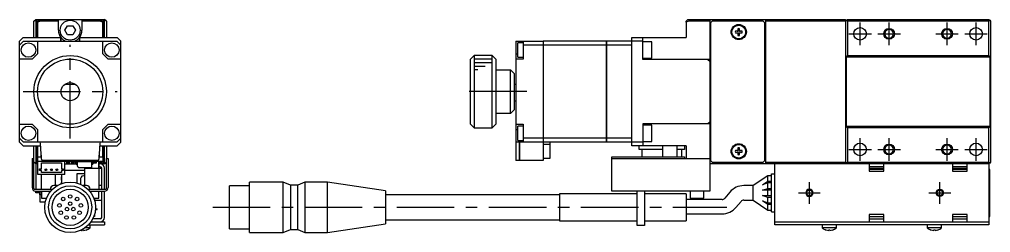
# Model space of a CAD drawing. Extents: x -1 to 566, y -8 to 193.
# Drawn here: x 298 to 566, y 70.8 to 129.8 of the extents above; entities that cross this region are included whole.
import ezdxf

# ---------------------------------------------------------------- set-up
doc = ezdxf.new("R2010")
doc.units = 0
doc.header["$LTSCALE"] = 0.5
doc.linetypes.add('CENTER', pattern=[50.8, 31.75, -6.35, 6.35, -6.35])
for name, color, linetype in [('MSM_CENTER', 1, 'CENTER'), ('MSM_CONTINUOUS', 7, 'CONTINUOUS'), ('MSM_NARROW', 5, 'CONTINUOUS')]:
    doc.layers.add(name, color=color, linetype=linetype)

msp = doc.modelspace()

# ---------------------------------------------------------------- linework, layer by layer
at = {"layer": 'MSM_CENTER'}
for p, q in [((530.000001, 122.7), (530.000001, 128.9)), ((538.000001, 122.7), (538.000001, 128.9)), ((554.000001, 122.7), (554.000001, 128.9)), ((562.000001, 122.7), (562.000001, 128.9)), ((526.900001, 125.8), (533.100001, 125.8)), ((534.900001, 125.8), (541.100001, 125.8)), ((550.900001, 125.8), (557.100001, 125.8)), ((558.900001, 125.8), (565.100001, 125.8)), ((312.000001, 96.8), (312.000001, 122.8)), ((299.000001, 109.8), (325.000001, 109.8)), ((438.000001, 109.8), (420.000001, 109.8)), ((530.000001, 90.7), (530.000001, 96.9)), ((538.000001, 90.7), (538.000001, 96.9)), ((554.000001, 90.7), (554.000001, 96.9)), ((562.000001, 90.7), (562.000001, 96.9)), ((526.900001, 93.8), (533.100001, 93.8)), ((534.900001, 93.8), (541.100001, 93.8)), ((550.900001, 93.8), (557.100001, 93.8)), ((558.900001, 93.8), (565.100001, 93.8)), ((516.000001, 78.8), (516.000001, 84.8)), ((552.000001, 78.8), (552.000001, 84.8)), ((513.000001, 81.8), (519.000001, 81.8)), ((549.000001, 81.8), (555.000001, 81.8)), ((351.336112, 77.8), (493.251239, 77.8))]:
    msp.add_line(p, q, dxfattribs=at)
at = {"layer": 'MSM_CONTINUOUS'}
for p, q in [((302, 129.3), (302.5, 129.8)), ((302, 124.8), (302, 129.3)), ((302.25, 129.55), (302.5, 129.3)), ((303, 129.8), (302.5, 129.3)), ((302.5, 129.8), (321.5, 129.8)), ((302.5, 129.3), (302.5, 124.8)), ((302.7, 124.8), (302.7, 129.3)), ((302.7, 129.3), (303.099999, 129.3)), ((303.099999, 128.8), (302.7, 128.8)), ((303.099999, 129.3), (303.599999, 129.8)), ((303.712372, 129.3), (303.099999, 128.993813)), ((303.099999, 124.8), (303.099999, 129.3)), ((303.5, 129.700001), (303.5, 129.8)), ((304.212372, 129.8), (303.712372, 129.3)), ((308.75, 129.3), (303.712372, 129.3)), ((308.75, 126.8), (308.75, 129.8)), ((315.25, 129.8), (315.25, 126.8)), ((320.287629, 129.3), (315.25, 129.3)), ((320.287629, 129.3), (319.787629, 129.8)), ((320.900001, 128.993814), (320.287629, 129.3)), ((320.400001, 129.8), (320.900001, 129.3)), ((320.5, 129.700001), (320.5, 129.8)), ((320.900001, 129.3), (321.3, 129.3)), ((320.900001, 129.3), (320.900001, 124.8)), ((321.3, 128.8), (320.900001, 128.8)), ((321.5, 129.3), (321, 129.8)), ((321.3, 129.3), (321.3, 124.8)), ((322, 129.3), (321.5, 129.8)), ((321.5, 129.3), (321.75, 129.55)), ((321.5, 124.8), (321.5, 129.3)), ((322, 129.3), (322, 124.8)), ((482, 128.993814), (481.999999, 124.8)), ((482.612374, 129.3), (482, 128.993814)), ((482, 128.993814), (482.000001, 129.3)), ((482.000001, 129.3), (482.500001, 129.8)), ((482.500001, 129.8), (526.000001, 129.8)), ((483.112374, 129.8), (482.612374, 129.3)), ((488.500001, 129.3), (482.612374, 129.3)), ((488.500001, 129.8), (488.500001, 82.3)), ((489.200001, 129.3), (488.700001, 128.8)), ((488.700001, 128.8), (488.700001, 90.8)), ((503.200001, 129.3), (489.200001, 129.3)), ((503.700001, 128.8), (503.200001, 129.3)), ((503.700001, 90.8), (503.700001, 128.8)), ((504.000001, 89.8), (504.000001, 129.8)), ((526.000001, 129.3), (504.000001, 129.3)), ((526.000001, 129.8), (526.000001, 89.8)), ((526.000001, 129.3), (526.500001, 129.8)), ((526.250001, 129.55), (526.500001, 129.3)), ((526.500001, 129.8), (565.500001, 129.8)), ((565.500001, 129.3), (526.500001, 129.3)), ((526.500001, 129.3), (526.500001, 119.8)), ((565.500001, 129.8), (565.750001, 129.55)), ((565.500001, 129.3), (565.750001, 129.55)), ((565.500001, 119.8), (565.500001, 129.3)), ((565.750001, 129.55), (566.000001, 129.3)), ((566.000001, 129.3), (566.000001, 90.3)), ((310.556624, 126.8), (311.278312, 128.05)), ((311.278312, 125.55), (310.556624, 126.8)), ((311.278312, 128.05), (312.721688, 128.05)), ((312.721688, 128.05), (313.443376, 126.8)), ((313.443376, 126.8), (312.721688, 125.55)), ((496.260001, 126.54), (495.580817, 126.54)), ((495.580817, 126.06), (496.260001, 126.06)), ((496.260001, 127.219184), (496.260001, 126.54)), ((496.260001, 126.06), (496.260001, 125.380816)), ((496.740001, 126.54), (496.740001, 127.219184)), ((497.419186, 126.54), (496.740001, 126.54)), ((496.740001, 125.380816), (496.740001, 126.06)), ((496.740001, 126.06), (497.419186, 126.06)), ((529.800248, 127.538562), (530.199755, 127.538562)), ((561.800248, 127.538562), (562.199755, 127.538562)), ((299.000001, 124.8), (298.000001, 123.8)), ((298.000001, 95.8), (298.000001, 123.8)), ((299.000001, 124.8), (309.400001, 124.8)), ((299.154769, 123.8), (324.845234, 123.8)), ((303.000001, 123.8), (303.000001, 120.3)), ((309.400001, 123.8), (309.400001, 124.8)), ((309.510523, 123.8), (309.510523, 124.710741)), ((312.721688, 125.55), (311.278312, 125.55)), ((314.489479, 124.710743), (314.489479, 123.8)), ((314.600001, 124.8), (314.600001, 123.8)), ((314.600001, 124.8), (325.000001, 124.8)), ((321.000001, 120.3), (321.000001, 123.8)), ((326.000001, 123.8), (325.000001, 124.8)), ((326.000001, 95.8), (326.000001, 123.8)), ((435.000001, 123.8), (442.500001, 123.8)), ((435.000001, 123.8), (435.000001, 90.8)), ((437.000001, 123.3), (435.500001, 123.3)), ((435.500001, 119.3), (435.500001, 123.3)), ((437.000001, 123.8), (437.000001, 118.8)), ((442.500001, 123.8), (442.500001, 90.8)), ((442.500001, 123.79), (442.510001, 123.79)), ((460.000001, 123.8), (442.510001, 123.8)), ((442.510001, 123.8), (442.510001, 91.8)), ((460.000001, 95.8), (460.000001, 123.8)), ((460.000001, 123.79), (460.010001, 123.79)), ((460.010001, 123.8), (460.010001, 95.8)), ((470.000001, 123.8), (460.010001, 123.8)), ((467.000001, 94.8), (467.000001, 124.8)), ((467.000001, 124.8), (481.999999, 124.8)), ((470.000001, 118.7), (470.000001, 124.8)), ((472.500001, 123.55), (470.000001, 123.55)), ((472.500001, 119.05), (472.500001, 123.55)), ((488.700001, 124.05), (488.500001, 124.05)), ((504.000001, 124.05), (503.700001, 124.05)), ((504.000001, 123.55), (503.700001, 123.55)), ((442.500001, 122.645233), (437.000001, 122.645233)), ((442.500001, 122.641339), (442.510001, 122.641339)), ((460.000001, 122.645233), (442.510001, 122.645233)), ((460.000001, 122.641339), (460.010001, 122.641339)), ((467.000001, 122.645233), (460.010001, 122.645233)), ((301.500001, 118.8), (298.000001, 118.8)), ((326.000001, 118.8), (322.500001, 118.8)), ((423.500001, 119.8), (422.500001, 118.8)), ((422.500001, 100.8), (422.500001, 118.8)), ((423.500001, 119.8), (423.500001, 99.8)), ((428.500001, 119.8), (423.500001, 119.8)), ((428.500001, 99.8), (428.500001, 119.8)), ((429.500001, 118.8), (428.500001, 119.8)), ((429.500001, 118.8), (429.500001, 100.8)), ((435.000001, 120.3), (435.500001, 120.3)), ((437.000001, 118.8), (435.000001, 118.8)), ((435.500001, 119.3), (437.000001, 119.3)), ((470.000001, 119.05), (472.500001, 119.05)), ((488.500001, 118.7), (470.000001, 118.7)), ((488.000001, 118.7), (488.500001, 118.2)), ((488.700001, 119.8), (488.500001, 119.8)), ((488.700001, 118.8), (488.500001, 118.8)), ((503.700001, 118.05), (504.000001, 118.05)), ((526.500001, 119.8), (526.150001, 119.45)), ((526.150001, 119.45), (526.150001, 100.15)), ((526.150001, 119.45), (565.850001, 119.45)), ((526.500001, 119.8), (565.500001, 119.8)), ((565.850001, 119.45), (565.500001, 119.8)), ((565.850001, 100.15), (565.850001, 119.45)), ((429.500001, 115.8), (433.500001, 115.8)), ((434.500001, 114.8), (433.500001, 115.8)), ((433.500001, 103.8), (433.500001, 115.8)), ((488.700001, 117.3), (488.500001, 117.3)), ((434.500001, 114.8), (434.500001, 104.8)), ((503.800001, 114.8), (503.700001, 114.8)), ((503.800001, 104.8), (503.800001, 114.8)), ((504.000001, 114.6), (503.800001, 114.8)), ((313.500001, 111.8), (310.500001, 111.8)), ((435.000001, 111.8), (434.500001, 111.8)), ((434.500001, 107.3), (435.000001, 107.3)), ((433.500001, 103.8), (434.500001, 104.8)), ((503.700001, 104.8), (503.800001, 104.8)), ((503.800001, 104.8), (504.000001, 105)), ((433.500001, 103.8), (429.500001, 103.8)), ((488.500001, 102.3), (488.700001, 102.3)), ((298.000001, 100.8), (301.500001, 100.8)), ((303.000001, 99.3), (303.000001, 95.8)), ((321.000001, 95.8), (321.000001, 99.3)), ((322.500001, 100.8), (326.000001, 100.8)), ((422.500001, 100.8), (423.500001, 99.8)), ((423.500001, 99.8), (428.500001, 99.8)), ((428.500001, 99.8), (429.500001, 100.8)), ((435.000001, 100.8), (437.000001, 100.8)), ((435.000001, 99.3), (435.500001, 99.3)), ((435.500001, 96.3), (435.500001, 100.3)), ((437.000001, 100.3), (435.500001, 100.3)), ((437.000001, 100.8), (437.000001, 95.8)), ((470.000001, 100.9), (470.000001, 94.8)), ((488.500001, 100.9), (470.000001, 100.9)), ((472.500001, 100.55), (470.000001, 100.55)), ((472.500001, 96.05), (472.500001, 100.55)), ((488.500001, 101.4), (488.000001, 100.9)), ((488.700001, 100.8), (488.500001, 100.8)), ((488.500001, 99.8), (488.700001, 99.8)), ((504.000001, 101.55), (503.700001, 101.55)), ((526.150001, 100.15), (526.500001, 99.8)), ((565.850001, 100.15), (526.150001, 100.15)), ((526.500001, 99.8), (526.500001, 90.3)), ((565.500001, 99.8), (526.500001, 99.8)), ((565.500001, 99.8), (565.850001, 100.15)), ((565.500001, 90.3), (565.500001, 99.8)), ((442.500001, 96.954767), (437.000001, 96.954767)), ((442.500001, 96.95866), (442.510001, 96.95866)), ((460.000001, 96.954767), (442.510001, 96.954767)), ((460.000001, 96.95866), (460.010001, 96.95866)), ((467.000001, 96.954767), (460.010001, 96.954767)), ((298.000001, 95.8), (299.000001, 94.8)), ((299.000001, 94.8), (303.819928, 94.8)), ((324.845234, 95.8), (299.154769, 95.8)), ((302, 91.3), (302, 94.8)), ((302.5, 94.8), (302.5, 90.3)), ((302.7, 90.3), (302.7, 94.8)), ((303.099999, 91.8), (303.099999, 94.8)), ((303.770979, 95.5), (303.750001, 95.8)), ((304.080121, 91.079073), (303.770979, 95.5)), ((320.229023, 95.5), (319.919882, 91.079073)), ((320.180074, 94.8), (325.000001, 94.8)), ((320.250001, 95.8), (320.229023, 95.5)), ((320.900001, 94.8), (320.900001, 91.8)), ((321.3, 94.8), (321.3, 90.3)), ((321.5, 90.3), (321.5, 94.8)), ((322, 94.8), (322.000001, 91.3)), ((325.000001, 94.8), (326.000001, 95.8)), ((442.500001, 95.8), (435.000001, 95.8)), ((435.500001, 96.3), (437.000001, 96.3)), ((436.000001, 90.8), (436.000001, 95.8)), ((436.010001, 95.8), (436.010001, 90.8)), ((442.500001, 95.81), (442.510001, 95.81)), ((460.000001, 95.8), (442.510001, 95.8)), ((442.510001, 95.3), (444.500001, 95.3)), ((444.500001, 91.4), (444.500001, 95.8)), ((460.000001, 95.81), (460.010001, 95.81)), ((470.000001, 95.8), (460.010001, 95.8)), ((481.999999, 94.8), (467.000001, 94.8)), ((469.000001, 93.8), (469.000001, 94.8)), ((470.000001, 96.05), (472.500001, 96.05)), ((475.500001, 94.8), (475.500001, 91.8)), ((479.500001, 91.8), (479.500001, 94.8)), ((481.500001, 94.8), (481.500001, 93.8)), ((481.999999, 94.8), (481.999999, 91.3)), ((488.500001, 95.55), (488.700001, 95.55)), ((496.260001, 94.219184), (496.260001, 93.54)), ((496.740001, 93.54), (496.740001, 94.219184)), ((503.700001, 96.05), (504.000001, 96.05)), ((503.700001, 95.55), (504.000001, 95.55)), ((301.500001, 91.3), (301.500001, 83.3)), ((301.500001, 91.3), (302.000001, 91.3)), ((302.000001, 83), (302.000001, 91.3)), ((302.999999, 91.8), (302.999999, 90.6)), ((302.999999, 91.8), (304.029708, 91.8)), ((303.999999, 92.224862), (303.999999, 91.8)), ((319.970294, 91.8), (320.999999, 91.8)), ((319.999999, 91.8), (319.999999, 92.224805)), ((320.999999, 91.8), (320.999999, 90.6)), ((322.000001, 83), (322.000001, 91.3)), ((322.000001, 91.3), (322.500001, 91.3)), ((322.500001, 91.3), (322.500001, 83.3)), ((442.510001, 91.8), (442.500001, 91.8)), ((442.500001, 91.4), (444.500001, 91.4)), ((461.500001, 82.3), (461.500001, 91.8)), ((461.500001, 91.8), (481.500001, 91.8)), ((461.500001, 91.3), (488.500001, 91.3)), ((475.500001, 93.8), (469.000001, 93.8)), ((469.750001, 93.8), (469.750001, 91.8)), ((481.500001, 93.8), (479.500001, 93.8)), ((480.750001, 93.8), (480.750001, 91.8)), ((481.500001, 91.8), (481.500001, 91.3)), ((496.260001, 93.54), (495.580817, 93.54)), ((495.580817, 93.06), (496.260001, 93.06)), ((496.260001, 93.06), (496.260001, 92.380816)), ((497.419186, 93.54), (496.740001, 93.54)), ((496.740001, 92.380816), (496.740001, 93.06)), ((496.740001, 93.06), (497.419186, 93.06)), ((302.5, 89.8), (302, 90.3)), ((302.5, 90.3), (302.25, 90.05)), ((302.5, 90.3), (303, 89.8)), ((302.5, 89.8), (302.5, 82.8)), ((303.074999, 89.8), (302.5, 89.8)), ((302.7, 90.8), (302.999999, 90.8)), ((303.074999, 90.3), (302.7, 90.3)), ((302.999999, 90.6), (320.999999, 90.6)), ((303.074999, 86.9), (303.074999, 90.6)), ((303.574999, 87.95), (303.574999, 88.45)), ((303.574999, 88.45), (304.074999, 88.45)), ((304.074999, 90.1), (309.574999, 90.1)), ((304.074999, 88.45), (304.074999, 90.1)), ((319.620613, 90.8), (304.37939, 90.8)), ((309.574999, 90.1), (309.574999, 88.45)), ((309.574999, 88.45), (310.074999, 88.45)), ((310.074999, 88.45), (310.074999, 87.95)), ((310.574999, 86.9), (310.574999, 90.6)), ((310.574999, 89.8), (313.593668, 89.8)), ((310.999999, 90.6), (310.999999, 89.8)), ((311.749999, 90.175), (310.999999, 90.175)), ((311.749999, 90.05), (310.999999, 90.05)), ((311.749999, 90.6), (311.749999, 89.8)), ((312.249999, 90.6), (312.249999, 89.8)), ((312.999999, 90.175), (312.249999, 90.175)), ((312.999999, 90.05), (312.249999, 90.05)), ((312.952499, 90.37), (312.952499, 90.6)), ((312.952499, 90.37), (313.462499, 90.37)), ((312.999999, 90.37), (312.999999, 89.8)), ((313.202499, 90.37), (313.202499, 90.6)), ((313.268894, 90.37), (313.268894, 90.6)), ((313.499999, 90.6), (313.499999, 90.597862)), ((313.499999, 90.362702), (313.499999, 89.8)), ((313.562499, 90.175), (313.499999, 90.175)), ((313.562499, 90.05), (313.499999, 90.05)), ((313.562499, 90.27), (313.562499, 89.94)), ((313.792499, 89.94), (313.792499, 90.27)), ((314.002499, 90.175), (313.792499, 90.175)), ((314.002499, 90.05), (313.792499, 90.05)), ((313.892499, 89.84), (314.002499, 89.84)), ((313.892499, 89.61), (314.002499, 89.61)), ((314.002499, 89.141421), (314.002499, 90.4)), ((314.35321, 88.749289), (314.031788, 89.070711)), ((314.102499, 90.5), (317.802499, 90.5)), ((317.802499, 88.72), (314.423921, 88.72)), ((314.687499, 90.6), (314.687499, 90.5)), ((315.250002, 90.6), (315.250002, 90.5)), ((316.000001, 88.72), (316.000001, 83.8)), ((316.099999, 90.6), (316.099999, 90.5)), ((316.099999, 88.72), (316.099999, 88.6)), ((316.099999, 88.6), (319.899999, 88.6)), ((316.222499, 90.6), (316.222499, 90.5)), ((317.902499, 90.4), (317.902499, 88.82)), ((318.112499, 90.05), (317.902499, 90.05)), ((317.902499, 89.84), (318.012499, 89.84)), ((317.902499, 89.61), (318.012499, 89.61)), ((318.112499, 89.94), (318.112499, 90.27)), ((318.222499, 90.6), (318.222499, 90.515967)), ((318.342499, 90.27), (318.342499, 89.94)), ((319.174999, 90.05), (318.342499, 90.05)), ((318.442499, 90.37), (318.952499, 90.37)), ((318.636104, 90.6), (318.636104, 90.37)), ((318.702499, 90.6), (318.702499, 90.37)), ((318.952499, 90.6), (318.952499, 90.37)), ((319.174999, 90.6), (319.174999, 90.05)), ((319.899999, 88.6), (319.899999, 90.6)), ((319.899999, 90.3), (320.287629, 90.3)), ((319.899999, 89.91237), (320.287629, 90.3)), ((321.5, 89.8), (319.899999, 89.8)), ((320.000001, 82.8), (320.000001, 89.8)), ((320.3, 89), (320.000001, 89)), ((320.5, 88.5), (320.000001, 88.5)), ((320.287629, 90.3), (320.887629, 90.6)), ((320.900001, 90.3), (320.400001, 89.8)), ((320.5, 89.8), (320.5, 89.899999)), ((320.5, 88.5), (320.5, 88.94641)), ((320.7, 82.8), (320.7, 88.6)), ((320.900001, 90.6), (320.900001, 90.3)), ((321.3, 90.3), (320.900001, 90.3)), ((320.999999, 90.8), (321.3, 90.8)), ((321, 89.8), (321.5, 90.3)), ((321.75, 90.05), (321.5, 90.3)), ((321.5, 89.8), (322, 90.3)), ((321.5, 82.8), (321.5, 88.6)), ((436.000001, 90.8), (435.000001, 90.8)), ((436.000001, 90.81), (436.010001, 90.81)), ((442.500001, 90.8), (436.010001, 90.8)), ((565.500001, 89.8), (488.500001, 89.8)), ((488.700001, 90.8), (489.200001, 90.3)), ((489.200001, 90.3), (503.200001, 90.3)), ((503.200001, 90.3), (503.700001, 90.8)), ((504.000001, 90.3), (526.000001, 90.3)), ((506.500001, 73), (506.500001, 89.8)), ((526.500001, 89.8), (526.000001, 90.3)), ((526.500001, 90.3), (526.250001, 90.05)), ((526.500001, 90.3), (565.500001, 90.3)), ((532.500001, 89.8), (532.500001, 87.8)), ((536.500001, 89), (532.500001, 89)), ((536.500001, 88.5), (532.500001, 88.5)), ((536.500001, 87.8), (536.500001, 89.8)), ((555.500001, 89.8), (555.500001, 87.8)), ((559.500001, 89), (555.500001, 89)), ((559.500001, 88.5), (555.500001, 88.5)), ((559.500001, 87.8), (559.500001, 89.8)), ((565.750001, 90.05), (565.500001, 90.3)), ((565.750001, 90.05), (565.500001, 89.8)), ((565.500001, 89.8), (565.500001, 73)), ((566.000001, 90.3), (565.750001, 90.05)), ((310.574999, 86.9), (303.074999, 86.9)), ((304.074999, 87.95), (303.574999, 87.95)), ((304.000001, 86.9), (304.000001, 82.8)), ((304.074999, 87.4), (304.074999, 87.95)), ((309.574999, 87.4), (304.074999, 87.4)), ((308.000001, 83.8), (308.000001, 86.9)), ((309.6, 86.25), (309.5, 86.25)), ((309.5, 86.25), (309.5, 85.35)), ((309.6, 85.875), (309.5, 85.875)), ((309.574999, 87.95), (309.574999, 87.4)), ((310.074999, 87.95), (309.574999, 87.95)), ((309.6, 86.9), (309.6, 84.55)), ((310.574999, 88.05), (316.000001, 88.05)), ((313.8, 87.05), (313.8, 84.564614)), ((316.000001, 87.05), (313.8, 87.05)), ((314.9, 85.8), (314.9, 84.171029)), ((504.500001, 86.55), (500.500001, 83.8)), ((504.500001, 85.05), (504.500001, 86.55)), ((505.500001, 86.55), (504.500001, 86.55)), ((505.500001, 76.55), (505.500001, 87.05)), ((505.500001, 87.05), (506.500001, 87.05)), ((536.500001, 88.3), (532.500001, 88.3)), ((532.500001, 87.8), (536.500001, 87.8)), ((559.500001, 88.3), (555.500001, 88.3)), ((555.500001, 87.8), (559.500001, 87.8)), ((565.800001, 88.3), (565.500001, 88.3)), ((565.800001, 75.3), (565.800001, 88.3)), ((308.39445, 83.8), (307.500001, 83.8)), ((309.6, 85.725), (309.5, 85.725)), ((309.6, 85.35), (309.5, 85.35)), ((309.5, 84.338348), (309.5, 84.55)), ((309.5, 84.55), (309.6, 84.55)), ((316.500001, 83.8), (315.605552, 83.8)), ((320.7, 83.8), (320.000001, 83.8)), ((356.000001, 71.85), (356.000001, 83.75)), ((361.500001, 83.75), (356.000001, 83.75)), ((361.500001, 70.8), (361.500001, 84.8)), ((370.800001, 84.8), (361.500001, 84.8)), ((370.800001, 70.8), (370.800001, 84.8)), ((372.800001, 83.95), (370.800001, 84.8)), ((372.800001, 83.95), (372.800001, 71.65)), ((374.800001, 83.95), (372.800001, 83.95)), ((376.800001, 84.8), (374.800001, 83.95)), ((374.800001, 71.65), (374.800001, 83.95)), ((376.800001, 84.8), (376.800001, 70.8)), ((383.000001, 84.8), (376.800001, 84.8)), ((383.000001, 70.8), (383.000001, 84.8)), ((399.000001, 82.37), (383.000001, 84.8)), ((500.500001, 83.8), (497.898924, 83.8)), ((500.500001, 79.8), (500.500001, 83.8)), ((503.045456, 84.05), (504.500001, 85.05)), ((504.500001, 84.55), (503.045456, 84.05)), ((504.500001, 85.05), (505.500001, 85.05)), ((504.500001, 83.05), (504.500001, 84.55)), ((505.500001, 84.55), (504.500001, 84.55)), ((302.200001, 82.8), (307.101022, 82.8)), ((302.5, 81.8), (302.5, 82.3)), ((303.5, 81.8), (302.5, 81.8)), ((302.500001, 82.3), (306.638098, 82.3)), ((303.5, 82.3), (303.5, 81.3)), ((303.5, 81.799998), (304.100001, 81.799998)), ((304.100001, 81.3), (303.5, 81.3)), ((303.6, 81.3), (303.6, 79.3)), ((304.100001, 82.3), (304.100001, 80.3)), ((306.500001, 82.3), (306.500001, 82.130127)), ((316.898981, 82.8), (321.800001, 82.8)), ((317.361904, 82.3), (321.500001, 82.3)), ((317.500001, 82.130127), (317.500001, 82.3)), ((319.900001, 80.3), (319.900001, 82.3)), ((320.7, 75), (320.7, 82.3)), ((321.5, 75), (321.5, 82.3)), ((399.000001, 82.37), (399.000001, 73.23)), ((447.000001, 81.3), (399.000001, 81.3)), ((447.000001, 81.55), (447.000001, 74.05)), ((468.500001, 81.55), (447.000001, 81.55)), ((488.500001, 82.3), (461.500001, 82.3)), ((468.500001, 72.8), (468.500001, 82.3)), ((470.500001, 82.3), (470.500001, 72.8)), ((482.000001, 81.55), (470.500001, 81.55)), ((482.000001, 81.55), (482.000001, 74.05)), ((483.100001, 82.3), (483.100001, 80.3)), ((486.900001, 80.3), (486.900001, 82.3)), ((494.068702, 82.013938), (492.653185, 80.32699)), ((503.045456, 82.55), (504.500001, 83.05)), ((505.500001, 82.55), (503.045456, 82.55)), ((503.045456, 81.05), (505.500001, 81.05)), ((504.500001, 80.55), (503.045456, 81.05)), ((504.500001, 83.05), (505.500001, 83.05)), ((504.500001, 81.05), (504.500001, 82.55)), ((504.500001, 79.05), (504.500001, 80.55)), ((505.500001, 80.55), (504.500001, 80.55)), ((303.6, 79.3), (305.162604, 79.3)), ((304.100001, 80.3), (305.461653, 80.3)), ((318.53835, 80.3), (319.900001, 80.3)), ((318.7, 80.3), (318.7, 79.827317)), ((318.708205, 79.8), (320.7, 79.8)), ((491.88714, 79.969778), (482.000001, 79.969778)), ((483.100001, 80.3), (486.900001, 80.3)), ((495.717363, 77.75584), (497.13288, 79.442788)), ((497.898924, 79.8), (500.500001, 79.8)), ((500.500001, 79.8), (504.500001, 77.05)), ((503.045456, 79.55), (504.500001, 79.05)), ((504.500001, 78.55), (503.045456, 79.55)), ((504.500001, 79.05), (505.500001, 79.05)), ((504.500001, 77.05), (504.500001, 78.55)), ((505.500001, 78.55), (504.500001, 78.55)), ((318.7, 75.3), (318.53835, 75.3)), ((318.7, 75.772683), (318.7, 75.3)), ((318.972044, 77.175), (319.5, 77.175)), ((318.989949, 77.425), (319.5, 77.425)), ((319.5, 77.175), (319.5, 77.425)), ((482.000001, 75.969778), (491.88714, 75.969778)), ((504.500001, 77.05), (505.500001, 77.05)), ((505.500001, 76.55), (506.500001, 76.55)), ((532.500001, 75.8), (532.500001, 73.8)), ((536.500001, 75.8), (532.500001, 75.8)), ((532.500001, 75.3), (536.500001, 75.3)), ((536.500001, 73.8), (536.500001, 75.8)), ((559.500001, 75.8), (555.500001, 75.8)), ((555.500001, 75.8), (555.500001, 73.8)), ((555.500001, 75.3), (559.500001, 75.3)), ((559.500001, 73.8), (559.500001, 75.8)), ((565.500001, 75.3), (565.800001, 75.3)), ((317.100001, 73), (321.5, 73)), ((317.5, 72.102001), (317.5, 73)), ((317.744564, 73.8), (321.5, 73.8)), ((320.3, 74.6), (318.225754, 74.6)), ((321.5, 73.8), (321.5, 73)), ((383.000001, 70.8), (399.000001, 73.23)), ((399.000001, 74.3), (447.000001, 74.3)), ((447.000001, 74.05), (468.500001, 74.05)), ((470.500001, 72.8), (468.500001, 72.8)), ((470.500001, 74.05), (482.000001, 74.05)), ((506.500001, 73.8), (565.500001, 73.8)), ((565.500001, 73), (506.500001, 73)), ((519.500001, 73), (519.500001, 72.102001)), ((523.500001, 72.102001), (523.500001, 73)), ((532.500001, 74.6), (536.500001, 74.6)), ((548.500001, 73), (548.500001, 72.102001)), ((552.500001, 72.102001), (552.500001, 73)), ((555.500001, 74.6), (559.500001, 74.6)), ((315.32, 71.530478), (315.68, 71.530478)), ((315.32, 71.410141), (315.32, 71.530478)), ((315.68, 71.530478), (315.68, 71.410141)), ((317.5, 72.102001), (316.066056, 72.102001)), ((316.386362, 71.530478), (316.388616, 71.525856)), ((356.000001, 71.85), (361.500001, 71.85)), ((361.500001, 70.8), (370.800001, 70.8)), ((370.800001, 70.8), (372.800001, 71.65)), ((372.800001, 71.65), (374.800001, 71.65)), ((374.800001, 71.65), (376.800001, 70.8)), ((376.800001, 70.8), (383.000001, 70.8)), ((523.500001, 72.102001), (519.500001, 72.102001)), ((520.611385, 71.525856), (520.61364, 71.530478)), ((521.320001, 71.530478), (521.680001, 71.530478)), ((521.320001, 71.410141), (521.320001, 71.530478)), ((521.680001, 71.530478), (521.680001, 71.410141)), ((522.386363, 71.530478), (522.388617, 71.525856)), ((552.500001, 72.102001), (548.500001, 72.102001)), ((549.611385, 71.525856), (549.61364, 71.530478)), ((550.320001, 71.530478), (550.680001, 71.530478)), ((550.320001, 71.410141), (550.320001, 71.530478)), ((550.680001, 71.530478), (550.680001, 71.410141)), ((551.386363, 71.530478), (551.388617, 71.525856))]:
    msp.add_line(p, q, dxfattribs=at)
for centre, radius in [((312, 126.8), 2.75), ((496.500001, 126.3), 2.1), ((496.500001, 126.3), 1.9), ((530.000001, 125.8), 1.75), ((562.000001, 125.8), 1.75), ((300.500001, 121.3), 2), ((323.500001, 121.3), 2), ((312.000001, 109.8), 10), ((312.000001, 109.8), 9), ((312.000001, 109.8), 2.5), ((300.500001, 98.3), 2), ((323.500001, 98.3), 2), ((496.500001, 93.3), 2.1), ((496.500001, 93.3), 1.9), ((530.000001, 93.8), 1.75), ((562.000001, 93.8), 1.75), ((305.324999, 88.2), 0.25), ((306.824999, 88.2), 0.25), ((308.324999, 88.2), 0.25), ((312.000001, 77.8), 7), ((312.000001, 77.8), 5.95), ((312.000001, 77.8), 5), ((310.071638, 80.098133), 0.5), ((312.000001, 80.8), 0.5), ((313.928364, 80.098133), 0.5), ((516.000001, 81.8), 0.7835), ((552.000001, 81.8), 0.7835), ((309.045578, 78.320945), 0.5), ((311.133976, 77.3), 0.5), ((312.000001, 78.8), 0.5), ((312.866027, 77.3), 0.5), ((314.954424, 78.320945), 0.5), ((309.401925, 76.3), 0.5), ((310.973941, 74.980922), 0.5), ((313.026062, 74.980922), 0.5), ((314.598077, 76.3), 0.5)]:
    msp.add_circle(centre, radius, dxfattribs=at)
at = {"layer": 'MSM_CONTINUOUS', "extrusion": (0, 0, -1)}
for centre in [(-538.000001, 125.8), (-554.000001, 125.8), (-538.000001, 93.8), (-554.000001, 93.8)]:
    msp.add_circle(centre, 1.2295, dxfattribs=at)
at = {"layer": 'MSM_CONTINUOUS'}
for centre, radius, start, end in [((312, 126.8), 3.25, 180, 220.004596), ((312, 126.8), 3.25, 319.995459, 0), ((496.500001, 126.3), 0.95, 165.36671, 194.63329), ((496.500001, 126.3), 0.364721, 138.849633, 221.150367), ((496.500001, 126.3), 0.95, 75.36671, 104.63329), ((496.500001, 126.3), 0.364721, 48.849633, 131.150367), ((496.500001, 126.3), 0.364721, 228.849633, 311.150367), ((496.500001, 126.3), 0.364721, 318.849633, 41.150367), ((496.500001, 126.3), 0.95, 345.36671, 14.63329), ((312.000001, 109.8), 19, 132.536898, 137.463102), ((312.000144, 126.800195), 3.250236, 220.005608, 247.386449), ((311.999825, 126.800238), 3.250287, 292.605695, 319.994227), ((312.000001, 109.8), 19, 42.536898, 47.463102), ((496.500001, 126.3), 0.95, 255.36671, 284.63329), ((288.835923, 132.964078), 19, 311.799844, 318.200156), ((335.16408, 132.964078), 19, 221.799844, 228.200156), ((288.835923, 86.635922), 19, 41.799844, 48.200156), ((335.16408, 86.635922), 19, 131.799844, 138.200156), ((312.000001, 109.8), 19, 222.536898, 227.463102), ((312.000001, 109.8), 19, 312.536898, 317.463102), ((496.500001, 93.3), 0.95, 75.36671, 104.63329), ((496.500001, 93.3), 0.95, 165.36671, 194.63329), ((496.500001, 93.3), 0.364721, 138.849633, 221.150367), ((496.500001, 93.3), 0.364721, 48.849633, 131.150367), ((496.500001, 93.3), 0.364721, 228.849633, 311.150367), ((496.500001, 93.3), 0.95, 255.36671, 284.63329), ((496.500001, 93.3), 0.364721, 318.849633, 41.150367), ((496.500001, 93.3), 0.95, 345.36671, 14.63329), ((304.37939, 91.1), 0.3, 184, 270), ((313.462499, 90.27), 0.33, 0, 90), ((313.462499, 90.27), 0.1, 0, 90), ((313.892499, 89.94), 0.33, 180, 270), ((313.892499, 89.94), 0.1, 180, 270), ((314.102499, 90.4), 0.1, 90, 180), ((314.102499, 89.141421), 0.1, 180, 225), ((314.423921, 88.82), 0.1, 225, 270), ((317.802499, 90.4), 0.1, 0, 90), ((317.802499, 88.82), 0.1, 270, 0), ((318.012499, 89.94), 0.1, 270, 0), ((318.012499, 89.94), 0.33, 270, 0), ((318.442499, 90.27), 0.33, 90, 180), ((318.442499, 90.27), 0.1, 90, 180), ((319.620613, 91.1), 0.3, 270, 356), ((320.3, 88.6), 1.2, 0, 90), ((320.3, 88.6), 0.4, 0, 90), ((315.65, 85.8), 0.75, 62.181774, 180.00001985), ((302.500001, 83.3), 1, 180, 270), ((307.500001, 82.8), 1, 90, 180), ((316.500001, 82.8), 1, 0, 90), ((321.500001, 83.3), 1, 270, 0), ((497.898924, 78.8), 5, 90, 140), ((302.200001, 83), 0.2, 180, 270), ((321.800001, 83), 0.2, 270, 0), ((491.88714, 80.969778), 1, 270, 320), ((491.88714, 80.969778), 5, 270, 320), ((497.898924, 78.8), 1, 90, 140), ((307.500001, 73.8), 1, 208.998818, 234.268261), ((316.500001, 73.8), 1, 306.869898, 331.001182), ((320.3, 75), 0.4, 270, 0), ((320.3, 75), 1.2, 270, 0), ((315.5, 74.6), 3.194933, 260.109923, 266.770291), ((315.5, 74.6), 3.194933, 273.229709, 286.106712), ((315.5, 74.6), 3.2, 286.122533, 308.682187), ((521.500001, 74.6), 3.2, 231.317813, 253.877467), ((521.500001, 74.6), 3.194933, 253.893288, 266.770291), ((521.500001, 74.6), 3.194933, 273.229709, 286.106712), ((521.500001, 74.6), 3.2, 286.122533, 308.682187), ((550.500001, 74.6), 3.2, 231.317813, 253.877467), ((550.500001, 74.6), 3.194933, 253.893288, 266.770291), ((550.500001, 74.6), 3.194933, 273.229709, 286.106712), ((550.500001, 74.6), 3.2, 286.122533, 308.682187)]:
    msp.add_arc(centre, radius, start, end, dxfattribs=at)
at = {"layer": 'MSM_NARROW'}
for p, q in [((428.500001, 118.8), (423.500001, 118.8)), ((428.500001, 117.8), (423.500001, 117.8)), ((426.500001, 116.8), (423.500001, 116.8)), ((424.500001, 115.8), (423.500001, 115.8))]:
    msp.add_line(p, q, dxfattribs=at)
for centre, radius in [((538.000001, 125.8), 1.5), ((554.000001, 125.8), 1.5), ((538.000001, 93.8), 1.5), ((554.000001, 93.8), 1.5), ((552.000001, 81.8), 1)]:
    msp.add_circle(centre, radius, dxfattribs=at)
at = {"layer": 'MSM_NARROW', "extrusion": (0, 0, -1)}
msp.add_circle((-516.000001, 81.8), 1, dxfattribs=at)

doc.saveas('drawing.dxf')
